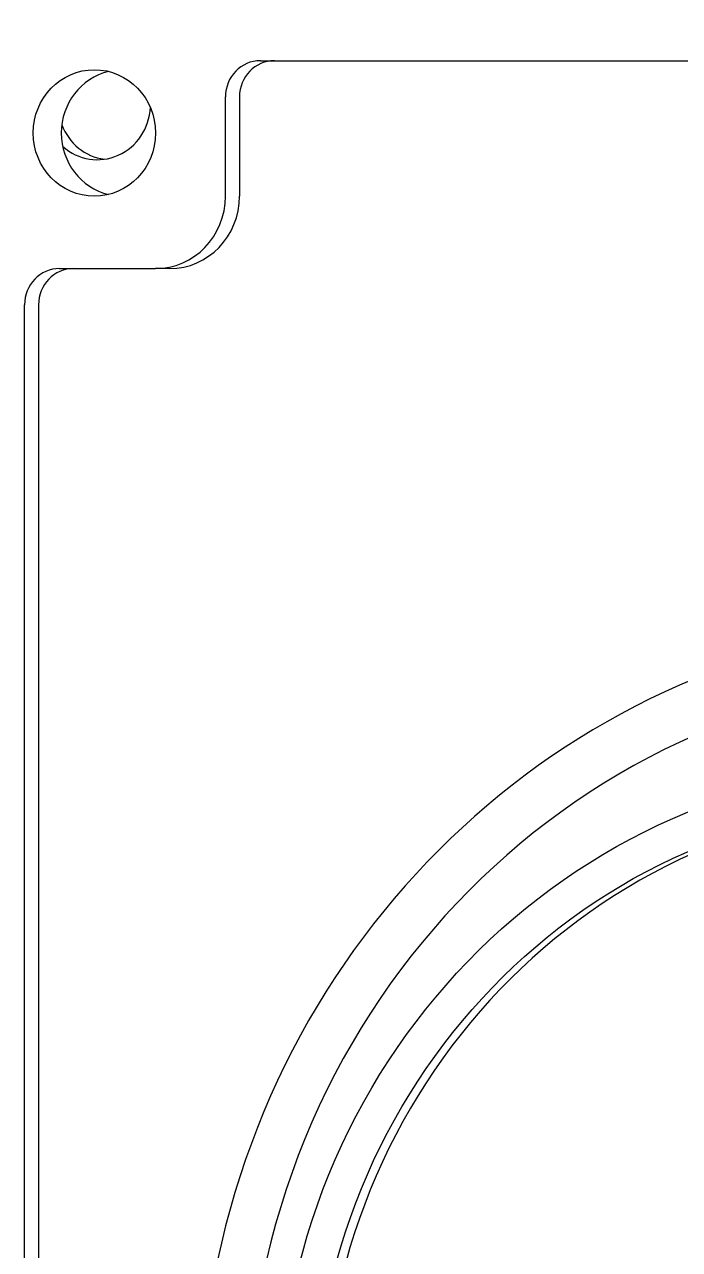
# Model space of a CAD drawing. Header units: inches. Extents: x 17 to 469, y 7 to 301.
# Drawn here: x 350.736 to 352.999, y 118.257 to 122.491 of the extents above; entities that cross this region are included whole.
import ezdxf

# ---------------------------------------------------------------- set-up
doc = ezdxf.new("R2010")
doc.units = ezdxf.units.IN
doc.header["$LTSCALE"] = 14
doc.header["$MEASUREMENT"] = 0
doc.layers.add('Dimension (ANSI)', color=7, linetype='Continuous', lineweight=25)
doc.layers.add('Visible (ANSI)', color=7, linetype='Continuous', lineweight=50)
doc.styles.add('MEMCOR Medium', font='arial.ttf')
doc.dimstyles.new('Default (ANSI)', dxfattribs={"dimscale": 14, "dimtxt": 0.15, "dimasz": 0.098425, "dimexe": 0.125, "dimexo": 0.0625, "dimgap": 0.031496, "dimtad": 0, "dimtih": 1, "dimtoh": 1, "dimdec": 4, "dimrnd": 1e-08, "dimzin": 3, "dimdsep": 46, "dimlunit": 5, "dimtxsty": 'MEMCOR Medium', "dimcen": 0.09, "dimdle": 0.393701, "dimclrd": 256, "dimclre": 256, "dimclrt": 256, "dimadec": 0, "dimazin": 1, "dimtfac": 0.8, "dimtofl": 0, "dimtmove": 0, "dimatfit": 3, "dimfxl": 1, "dimfrac": 1, "dimtolj": 1, "dimtzin": 4, "dimlwd": -1, "dimlwe": -1, "dimarcsym": 0})

# ---------------------------------------------------------------- blocks, each defined once
blk = doc.blocks.new('*D18')
at = {"layer": 'Defpoints', "color": 0, "transparency": 16777216}
for p in [(361.7677, 145.3089), (291.8161, 55.5849), (348.2608, 55.5849)]:
    blk.add_point(p, dxfattribs=at)
at = {"layer": 'Dimension (ANSI)', "transparency": 16777216}
for p, q in [((360.8927, 145.3089), (290.0661, 145.3089)), ((291.8161, 143.9309), (291.8161, 98.6436)), ((291.8161, 56.9628), (291.8161, 84.303)), ((347.3858, 55.5849), (290.0661, 55.5849))]:
    blk.add_line(p, q, dxfattribs=at)
for points in [[(291.5864, 143.9309), (292.0457, 143.9309), (291.8161, 145.3089)], [(291.5864, 56.9628), (292.0457, 56.9628), (291.8161, 55.5849)]]:
    blk.add_solid(points, dxfattribs=at)
at = {"layer": 'Dimension (ANSI)', "transparency": 16777216, "char_height": 2.1, "attachment_point": 5, "style": 'MEMCOR Medium'}
for s, insert in [('\\A1; \\fArial|b0|i0;89{\\H0.8x;\\S3#4;} in', (291.8161, 93.6305)), ('\\A1;[2279.0 mm]{\\P\\fArial|b0|i0;SHIPPING HEIGHT\\P\\fArial|b0|i0;REF.}', (291.8161, 86.4602))]:
    blk.add_mtext(s, dxfattribs=dict(at, insert=insert))

msp = doc.modelspace()

# ---------------------------------------------------------------- linework, layer by layer
at = {"layer": 'Visible (ANSI)', "linetype": 'Continuous', "lineweight": 18}
for p, q in [((351.55053, 122.36635), (362.96053, 122.36635)), ((351.42979, 121.89764), (351.42979, 122.24135)), ((351.47832, 122.24135), (351.47832, 121.89764)), ((350.8563, 121.64764), (351.18831, 121.64764)), ((351.23684, 121.64764), (351.18831, 121.64764)), ((350.73556, 115.71014), (350.73556, 121.52264)), ((350.78409, 121.52264), (350.78409, 115.71014))]:
    msp.add_line(p, q, dxfattribs=at)
for centre, major_axis in [((350.97701, 122.11639), (0, 0.21875)), ((353.84564, 117.61635), (0, 2.3125)), ((353.84564, 117.61635), (0, 2.18642))]:
    msp.add_ellipse(centre, major_axis=major_axis, ratio=0.9659258, dxfattribs=at)
for centre, major_axis, start_param, end_param in [((351.55053, 122.24135), (0, 0.125), 0, 1.5707963), ((351.59906, 122.24135), (0, 0.125), 0, 1.5707963), ((351.07407, 122.11639), (0, 0.21875), 0.2317394, 2.9098533), ((350.98699, 122.21389), (0, -0.19), 5.5754216, 7.8057939), ((351.03552, 122.21389), (0, -0.19), 5.0845553, 6.1505853), ((351.18831, 121.89764), (0, -0.25), 0, 1.5707963), ((351.23684, 121.89764), (0, -0.25), 0, 1.5707963), ((350.8563, 121.52264), (0, 0.125), 0, 1.5707963), ((350.90483, 121.52264), (0, 0.125), 0, 1.5707963), ((354.05593, 117.61635), (0, 2.8125), 3.6175293, 8.9488413), ((354.03976, 117.61635), (0, -2.625), 0.0653793, 6.1483141), ((353.87799, 117.61635), (0, 2.18642), 0.0076596, 3.1339331)]:
    msp.add_ellipse(centre, major_axis=major_axis, ratio=0.9659258, start_param=start_param, end_param=end_param, dxfattribs=at)

# ---------------------------------------------------------------- dimensions: what is measured, and where the dimension line sits
at = {"layer": 'Dimension (ANSI)'}
dim = msp.add_linear_dim(base=(291.81609, 55.58489), p1=(361.76771, 145.30889), p2=(348.26076, 55.58489), angle=90, text=' \\fArial|b0|i0;<> in\\X[2279.0 mm]{\\P\\fArial|b0|i0;SHIPPING HEIGHT\\P\\fArial|b0|i0;REF.}', dimstyle='Default (ANSI)', override={"dimgap": 0.031496, "dimdec": 4, "dimpost": '', "dimtol": 0, "dimlim": 0, "dimtp": 0, "dimtm": 0, "dimtdec": 2, "dimatfit": 1}, dxfattribs=at)
dim.commit()
dim.dimension.update_dxf_attribs({"geometry": '*D18', "text_midpoint": (291.81609, 91.4733), "dimtype": 160})

doc.saveas('drawing.dxf')
